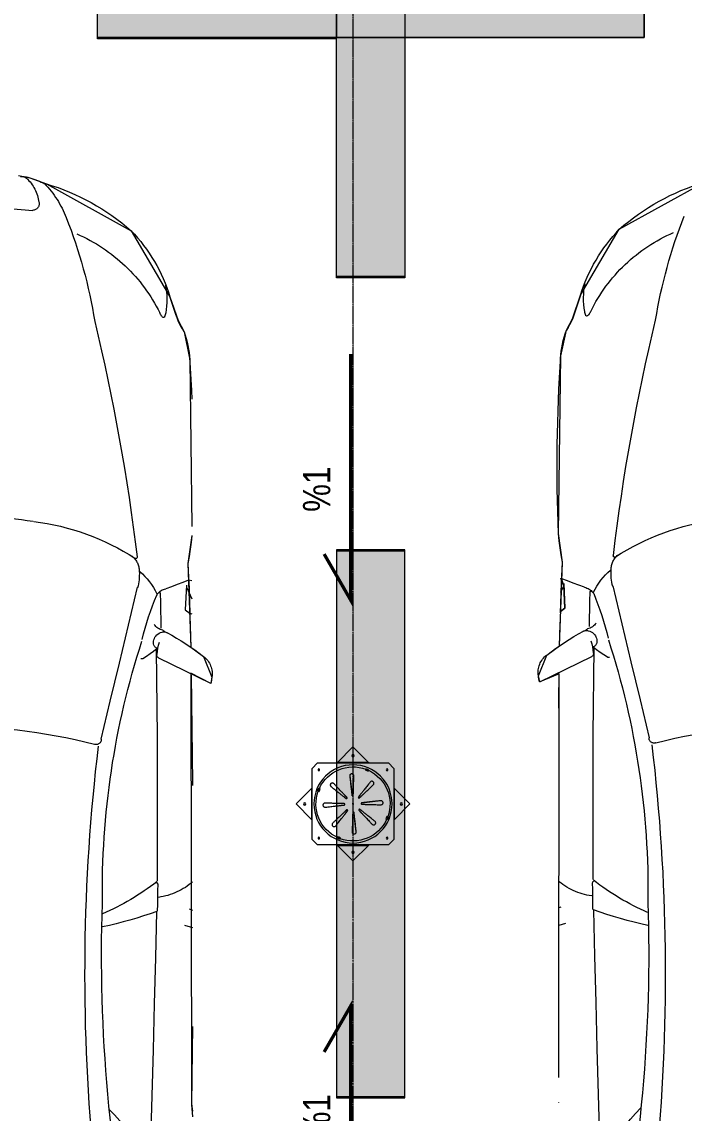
# Model space of a CAD drawing. Extents: x -1439 to 23780, y -1362 to 4476.
# Drawn here: x 21036.3 to 21278.7, y 598.2 to 997.5 of the extents above; entities that cross this region are included whole.
import ezdxf
from ezdxf.xclip import XClip

# ---------------------------------------------------------------- set-up
doc = ezdxf.new("R2010")
doc.units = 0
doc.header["$MEASUREMENT"] = 0
doc.header["$XCLIPFRAME"] = 0
doc.linetypes.add('Audi$0$DASHDOT2', pattern=[0.5, 0.25, -0.125, 0, -0.125])
doc.layers.get('0').update_dxf_attribs({"color": 9, "lineweight": 9})
for name, color, linetype, lineweight in [('Audi$0$04', 8, 'Continuous', 9), ('Audi$0$06D', 8, 'Continuous', 9), ('Audi$0$21', 8, 'Continuous', 9), ('Audi$0$24', 8, 'Audi$0$DASHDOT2', 9)]:
    doc.layers.add(name, color=color, linetype=linetype, lineweight=lineweight)
doc.styles.add('Audi$0$MuuM_TEXT-STANDART', font='ARIALN.TTF')

# ---------------------------------------------------------------- blocks, each defined once
blk = doc.blocks.new('Audi$0$p-floor mark_01')
h = blk.add_hatch(color=0)
h.dxf.hatch_style = 1
h.paths.add_polyline_path([(100, 587.5), (12.5, 587.5), (12.5, 500), (-12.5, 500), (-12.5, 612.5), (100, 612.5)])
h = blk.add_hatch(color=0)
h.dxf.hatch_style = 1
h.paths.add_polyline_path([(587.5, 500), (587.5, 587.5), (500, 587.5), (500, 612.5), (612.5, 612.5), (612.5, 500)])
h = blk.add_hatch(color=0)
h.dxf.hatch_style = 1
h.paths.add_polyline_path([(12.5, 400), (-12.5, 400), (-12.5, 200), (12.5, 200)])
h = blk.add_hatch(color=0)
h.dxf.hatch_style = 1
h.paths.add_polyline_path([(612.5, 200), (612.5, 400), (587.5, 400), (587.5, 200)])
h = blk.add_hatch(color=0)
h.dxf.hatch_style = 1
h.paths.add_polyline_path([(-12.5, 100), (-12.5, -12.5), (100, -12.5), (100, 12.5), (12.5, 12.5), (12.5, 100)])
h = blk.add_hatch(color=0)
h.dxf.hatch_style = 1
h.paths.add_polyline_path([(500, 12.5), (587.5, 12.5), (587.5, 100), (612.5, 100), (612.5, -12.5), (500, -12.5)])
at = {"color": 0}
for points in [[(100, 587.5), (12.5, 587.5), (12.5, 500), (-12.5, 500), (-12.5, 612.5), (100, 612.5), (100, 587.5)], [(587.5, 500), (587.5, 587.5), (500, 587.5), (500, 612.5), (612.5, 612.5), (612.5, 500), (587.5, 500)], [(12.5, 400), (-12.5, 400), (-12.5, 200), (12.5, 200), (12.5, 400)], [(612.5, 200), (612.5, 400), (587.5, 400), (587.5, 200), (612.5, 200)], [(-12.5, 100), (-12.5, -12.5), (100, -12.5), (100, 12.5), (12.5, 12.5), (12.5, 100), (-12.5, 100)], [(500, 12.5), (587.5, 12.5), (587.5, 100), (612.5, 100), (612.5, -12.5), (500, -12.5), (500, 12.5)]]:
    blk.add_lwpolyline(points, close=True, dxfattribs=at)
blk = doc.blocks.new('Audi$0$Group-321-1')
at = {"lineweight": 0}
for points in [[(384782.3402966903, 69367.35298919129), (384782.3816751229, 69367.34140437085), (384782.4452552769, 69367.33317311786), (384782.7990547579, 69367.34397295988), (384783.036277071, 69367.49413952335), (384783.1020985211, 69367.55806925843), (384783.1402993364, 69367.58425538782), (384783.2058003336, 69367.66632236853), (384783.5053245599, 69368.23258221608), (384783.540306937, 69368.33224291622), (384783.6890093816, 69368.59966389736), (384783.7466077069, 69368.6084239063), (384783.8084187516, 69368.66262315822), (384783.8147476728, 69368.6843675388), (384783.7336735199, 69368.6843675388), (384784.4562495247, 69370.08700017455), (384784.536334641, 69370.2161617595)], [(384782.874466604, 69371.0739785558), (384782.8142959055, 69370.9298333333), (384782.0989579112, 69369.5315053641), (384782.0492403426, 69369.59011353157), (384782.0345796579, 69369.57315460613), (384782.0265719897, 69369.49133745974), (384782.0530293756, 69369.43943073365), (384781.9224232807, 69369.16272069358), (384781.8618378587, 69369.07620232357), (384781.572733821, 69368.4935200099), (384781.5478329869, 69368.4016861774), (384781.5487652928, 69368.35456400849), (384781.535104096, 69368.2638132716), (384781.5515142901, 69367.98434943637), (384781.5515142901, 69367.98434943637), (384781.7489756022, 69367.69058126317)]]:
    blk.add_lwpolyline(points, dxfattribs=at)
for centre, radius, start, end in [((384865.0478565178, 69325.718902895), 93.69606463265801, 150.8030725621275, 151.6277473261973), ((384777.8715314694, 69372.85345975014), 5.605247355084512, 330.8944123424992, 345.1643524666977), ((384783.7734386867, 69370.61255045596), 1.010455724059688, 153.0694778982191, 161.9185911851493), ((384784.1505833879, 69371.13774394048), 1.110373976815149, 185.5929860547506, 197.2706345992854), ((384822.9408911379, 69349.52026877638), 45.48090917561267, 151.9178272061257, 153.8966286939996), ((384776.6074931544, 69373.5829487619), 7.123628307055153, 326.0793961133, 338.1164433750532), ((384788.9004862178, 69367.19217391433), 5.605247355051272, 140.4917738339094, 154.7617140281527), ((384699.7854853228, 69410.54992655918), 93.69606463261509, 334.0283790765118, 334.8530537861511), ((384790.2300502175, 69366.59033784733), 7.123628307177032, 147.5396829630128, 159.5767301286856), ((384783.8462355316, 69371.29396909924), 1.11037397676685, 288.3854918774865, 300.0631404692817), ((384782.4964555969, 69369.9749909546), 0.2387884675881178, 70.63492537720325, 104.3906069724314), ((384825.2730058789, 69347.60695140138), 48.30265178816379, 152.0551005723645, 152.1719452873196), ((384782.4027800147, 69368.6924993447), 1.563621213239429, 74.98539193690318, 82.5895034223858), ((384783.6393448883, 69370.68138230266), 1.010455724038191, 323.7375350634988, 332.5866484991483), ((384821.1878617357, 69350.01289725953), 43.56496261790569, 152.4768734628505, 153.5907061841437), ((384782.7293223899, 69369.20786341075), 0.9545311043662441, 86.62790421040638, 100.5160201591195), ((384782.5618396718, 69370.15329435584), 0.0058476883975403, 151.7804776858651, 223.8989130914362), ((384780.1045679153, 69371.44513727463), 2.972654988612402, 314.8855468710587, 333.6766171440912), ((384743.6697706304, 69390.21102161384), 45.48090917596133, 331.7594977081923, 333.7382992418987), ((384782.8782287625, 69368.44844618438), 1.56362121325601, 43.06662273578132, 50.67073440441602), ((384783.1066297747, 69369.01418730992), 0.9545311044009102, 25.14010633848291, 39.0282223038683), ((384782.098825665, 69369.52556623396), 0.07995125130081401, 143.4718717064225, 205.3483243032675), ((384782.1495170811, 69369.49737355059), 0.1376712735919119, 137.1664338394829, 146.6021581154718), ((384967.4627986772, 69508.00272714767), 231.3789947734501, 216.7416157136026, 216.7940108203771), ((384678.7516665729, 69458.2207693468), 136.450565060422, 319.2526015187024, 319.4925882230672), ((384782.514923584, 69369.58202828282), 0.0185971796773038, 41.38587348726872, 155.3161465843415), ((384783.9579523336, 69371.21199646419), 2.158500350013701, 228.5421561994104, 243.7224231827864), ((384786.4545019648, 69368.18564510044), 2.972654988729948, 151.9795091467883, 170.7705794288091), ((384782.9195613969, 69369.91120294857), 0.986771052513436, 205.1819552525269, 214.4777125467105), ((384740.7557081665, 69390.99062567906), 48.30265178813734, 333.4841811311338, 333.6010257834328), ((384783.8656865405, 69369.27214939585), 0.238788467603148, 21.26551931947093, 55.02120103576603), ((384795.1786366188, 69363.07501582892), 14.58723217685821, 154.131932185875, 155.3338004803066), ((384782.1667148628, 69369.41423542725), 0.0111774059663441, 312.8598860043378, 34.81050539448773), ((384745.0919206057, 69389.07379500679), 43.56496261794364, 332.0654201917997, 333.1792529147895), ((384783.9724497939, 69369.42921240196), 0.0058476883722028, 261.7572125040324, 333.8756493155701), ((384782.1321205707, 69369.37989430026), 0.0385583782957723, 287.171053284051, 347.5367777232382), ((384781.9661107239, 69369.54334083943), 0.2494251296583731, 316.3484353704709, 326.7202074930113), ((384782.1505732414, 69369.37410034241), 0.0193525761953757, 352.1472999411857, 47.07927246585621), ((384782.2653205382, 69368.91444785756), 0.4843113183250864, 94.4328073924962, 101.9444058529415), ((384782.2279977844, 69369.38900550512), 0.0083074887732057, 38.23228437482054, 92.0308323370829), ((384781.4440564258, 69369.96942800487), 0.9861543805361744, 309.9161742944115, 319.8631083056857), ((384782.12392833, 69369.36343779713), 0.0208682048374519, 210.1337502563614, 261.9010480954536), ((384782.1219502368, 69369.34509301705), 0.0094106451753982, 178.2703908717264, 230.3207191817169), ((384782.0851622913, 69369.29985552678), 0.0488975542694614, 5.779055627024446, 50.9892651037068), ((384782.1315955954, 69369.39582904265), 0.054101346892036, 258.6932034876902, 282.7156460172121), ((384791.1445365428, 69364.80545010675), 10.09567924637132, 153.389795120458, 154.106662977346), ((384784.018856284, 69371.18073378534), 2.158500350037418, 241.9337030407994, 257.1139701947554), ((384781.8011505918, 69367.55738424876), 1.667026785979498, 81.88636859993944, 84.94229609538489), ((384782.0500725403, 69369.26028403842), 0.0543016107197016, 255.4486190132045, 293.8595052256877), ((384782.0653454593, 69369.21232467062), 0.0035137453124988, 147.6525392057015, 275.801275964945), ((384782.0802959231, 69369.20745194767), 0.0065910963693464, 121.6403048658037, 166.7714618673126), ((384782.3152485478, 69369.20194695273), 0.2414633490335972, 178.311176037347, 202.8016539544177), ((384783.0276578172, 69368.32429630242), 1.387263075282165, 142.8162607961192, 147.1796447808551), ((384782.2723870996, 69369.02588451227), 0.1960015393010728, 137.8698248164604, 155.4347593373984), ((384782.1584124901, 69369.07403078822), 0.0723333247977811, 153.7581970164235, 202.5543009926437), ((384787.0531752221, 69366.13740280231), 5.965444346038106, 150.4859381148569, 156.7364650485879), ((384789.1280892799, 69366.44559309975), 7.518706228063415, 159.6869696588059, 166.351560767887), ((384782.081767011, 69369.05536290497), 0.0048078029205758, 20.93842580388289, 175.9316898251757), ((384782.8575929597, 69369.5028645388), 0.8908880835858148, 210.0252118511443, 235.5657263307474), ((384783.535627186, 69369.05808970696), 0.0185971797512997, 330.3399798796877, 84.27025324804757), ((384916.0428692807, 69336.41654079402), 136.4505650603141, 166.163538255242, 166.4035248560552), ((384783.54604492, 69368.7124371674), 0.0083074889180692, 33.62529393752668, 87.42384260969322), ((384783.1386963838, 69368.46613426688), 0.4843113183116575, 23.71172052802407, 31.22331903545619), ((384784.4746301554, 69368.4138006111), 0.986154380546764, 165.793018057383, 175.739952030911), ((384783.5945304599, 69368.62922294658), 0.0385583783638112, 138.119348756019, 198.4850731161236), ((384783.5790662786, 69368.64083888808), 0.0193525762280166, 78.57685456609488, 133.5088265712049), ((384783.8241060239, 69368.58961106937), 0.2494251295861567, 158.9359187462275, 169.3076908972171), ((384783.6022679833, 69368.67734995321), 0.0111774059668472, 90.84562145838028, 172.7962398346345), ((384788.1969488005, 69600.02189305398), 231.3789947734216, 268.8621154051777, 268.9145106185428), ((384783.7323015347, 69368.68708479892), 0.0799512512683751, 280.3078022265083, 342.1842546616202), ((384783.6798451307, 69368.71183904549), 0.1376712734655701, 339.0539681991913, 348.4896925480284), ((384783.607783936, 69368.63808505546), 0.0541013465061648, 202.9404803543278, 226.9629228572176), ((384783.6344523101, 69370.4981797329), 2.151138606369366, 242.7208023194934, 251.8867539776508), ((384774.624146454, 69373.28555112693), 10.09567924627692, 331.5494633472379, 332.2663313727987), ((384783.5568694275, 69368.54441179225), 0.0488975541103994, 74.66686139083411, 119.877070890817), ((384770.8665620931, 69375.55467562375), 14.58723217680829, 330.3223259399804, 331.5241941538019), ((384783.5721818515, 69368.60067290803), 0.0094106453711274, 255.3354071543315, 307.3857353745208), ((384783.5859344696, 69368.61297369262), 0.0208682049644928, 223.755078100961, 275.522375956357), ((384783.5672203709, 69369.578752353), 0.9867710528856712, 271.1784137743861, 280.4741711580764), ((384781.8971335092, 69368.35772794568), 0.3520556503604513, 155.674600036337, 172.8272365742936), ((384783.225122789, 69368.53683462628), 0.1960015392361341, 330.2213669267638, 347.786301640769), ((384783.2715557018, 69369.29037283272), 0.8908880832961521, 250.0903999861584, 275.6309143837634), ((384783.3431940654, 69368.67429102039), 0.2414633488211516, 282.854472456326, 307.3449501831015), ((384783.4846254347, 69368.48659390149), 0.0065910965856936, 318.8846656675594, 4.015819336332199), ((384783.5451708903, 69368.49283333213), 0.0543016106825458, 191.7966211245937, 230.2075072471659), ((384783.4972995813, 69368.47728660278), 0.0035137453697357, 209.8548504763201, 338.0035861865044), ((384783.3306810764, 69368.47229221054), 0.0723333248765244, 283.1018253822615, 331.8979294430074), ((384782.3066148866, 69367.29792377226), 1.667026786108718, 40.71383002182051, 43.76975784659761), ((384781.2507015888, 69368.37223716514), 0.2985871932513548, 356.6067216570964, 5.66016134063183), ((384777.1322378698, 69372.60319780724), 7.518706227856923, 319.3045656259003, 325.9691568272747), ((384783.3601909798, 69368.39913358222), 0.0048078029345668, 309.7244379823752, 104.7176999173818), ((384764.3471729328, 69370.88590239074), 17.38678604634456, 351.3261701355285, 351.6312925582594), ((384782.2147994305, 69368.74154560432), 1.387263075243672, 338.4764815404474, 342.8398656467571), ((384781.8006690071, 69368.14100545777), 0.280929753177643, 142.9980094470155, 163.9070246264475), ((384781.6108113529, 69368.28765831693), 0.0411438464539288, 126.4312649320135, 146.9765236121961), ((384781.5893623901, 69368.31792605919), 0.0039790854840795, 74.7911836373757, 133.7856326445535), ((384781.5844523271, 69368.31345056061), 0.0102270300912391, 1.637601306852396, 54.39629475396457), ((384781.5006214761, 69368.30128172236), 0.09488540598161099, 358.816994299394, 7.383893231302007), ((384782.2011879791, 69368.28944747361), 0.605781818662173, 179.0659416800502, 219.4797755979876), ((384782.1372638864, 69368.15895853838), 0.6112208503833017, 170.0439005854987, 196.5990624265012), ((384783.5739930696, 69367.65105117156), 1.842265409779598, 162.0198581950229, 174.3283621307194), ((384778.0913312027, 69370.73761757957), 5.965444345839508, 328.9196613507256, 335.1701882821022), ((384782.3165630052, 69368.28534245209), 0.8221291455187598, 201.4761581976096, 226.3392365936705), ((384781.3492981714, 69368.79301194695), 1.842265409917504, 311.3277641313319, 323.6362681777017), ((384782.9009679686, 69367.8424484893), 0.3520556507087822, 312.828889903144, 329.9815262294022), ((384784.0734452069, 69371.3937061488), 4.273889901074466, 243.0220161175712, 247.607210357313), ((384783.2895747219, 69367.32566078022), 0.2985871930353492, 119.995965032492, 129.049404645721), ((384782.668248841, 69368.04969990898), 0.6057818186550332, 266.1763506422281, 306.5901848306168), ((384782.7811054278, 69367.6377364765), 0.2809297532821471, 321.7491018256342, 342.658117023229), ((384783.0862381876, 69367.48736692885), 0.0948854059176445, 118.2722331390893, 126.839132111113), ((384795.1853947904, 69355.05629817258), 17.38678604633298, 134.0248337296906, 134.3299561979311), ((384783.0472591229, 69367.56257547026), 0.0102270301144433, 71.25983290709485, 124.0185261504152), ((384783.0109369656, 69367.56895817883), 0.0411438464094715, 338.6796030238081, 359.2248616074733), ((384783.0480334304, 69367.56917389837), 0.0039790853336872, 351.8704943628009, 50.86494417038347), ((384782.5994852304, 69367.92169515246), 0.6112208505875798, 289.0570639881478, 315.6122256565617), ((384782.4332587368, 69367.42102446435), 0.0243161161897754, 315.6608603763217, 61.89117663580637), ((384782.3323026803, 69367.48781600955), 0.1449324580284345, 285.4733600371055, 325.2346436156128), ((384782.3146730294, 69367.69504234257), 0.3802511142623957, 288.9863843949592, 311.3456532616339), ((384782.3942307805, 69367.43638762094), 0.0958410028102468, 241.6486427703407, 262.7888675763328), ((384782.364355668, 69367.37454923353), 0.0272133223830799, 253.3717913403474, 283.4543547948513), ((384782.431717333, 69367.55447361052), 0.2188669085771363, 256.7828547440725, 272.2194747242026), ((384782.5976590696, 69368.14105269796), 0.8221291456024497, 259.3168899770112, 284.1799681154629)]:
    blk.add_arc(centre, radius, start, end, dxfattribs=at)
blk = doc.blocks.new('Audi$0$Group-322-1')
for p, q in [((384781.3309641568, 69370.21046979878), (384781.2966316729, 69370.15966860268)), ((384781.5742777753, 69369.97369966697), (384781.3309641568, 69370.21046979878)), ((384781.2966316729, 69370.15966860268), (384781.2702521097, 69370.09158108871)), ((384781.2702521097, 69370.09158108871), (384781.2556898024, 69370.01723791294)), ((384781.2351737057, 69370.03731856633), (384781.1990561204, 69370.00453540022)), ((384781.2556898024, 69370.01723791294), (384781.2351737057, 69370.03731856633)), ((384781.9623075615, 69369.39405936755), (384781.2556904473, 69370.01686126403)), ((384781.2556904473, 69370.01686126403), (384781.2754445061, 69369.99908607303)), ((384781.1618778258, 69369.97313559402), (384781.1406990381, 69369.93830641043)), ((384781.1990561204, 69370.00453540022), (384781.1618778258, 69369.97313559402)), ((384781.7840171732, 69369.47056705164), (384781.1997322143, 69370.00397158565)), ((384781.6544890143, 69369.86906011368), (384781.5742777753, 69369.97369966697)), ((384781.1406990381, 69369.93830641043), (384781.6919448003, 69369.43474844545)), ((384781.7823085762, 69369.66068357282), (384781.6544890143, 69369.86906011368)), ((384781.9441065457, 69369.42450143058), (384781.7823085762, 69369.66068357282)), ((384781.6228159528, 69369.410935877), (384781.7921490122, 69369.4694859317)), ((384781.7921490122, 69369.4694859317), (384781.8012634439, 69369.46466192511)), ((384781.8012634439, 69369.46466192511), (384781.8316628703, 69369.4192959392)), ((384781.8240559075, 69369.44527857442), (384781.8377311785, 69369.45634575747)), ((384781.8377311785, 69369.45634575747), (384781.8620362918, 69369.44348156192)), ((384781.6182764193, 69369.39504930857), (384781.6228159528, 69369.410935877)), ((384781.8316628703, 69369.4192959392), (384781.8726861344, 69369.40491804168)), ((384781.8620362918, 69369.44348156192), (384781.8992648273, 69369.41829226926)), ((384781.8992648273, 69369.41829226926), (384781.920532629, 69369.385060956)), ((384781.9862521563, 69369.35965170134), (384781.9441065457, 69369.42450143058)), ((384781.6494249496, 69369.36209115732), (384781.6182764193, 69369.39504930857)), ((384781.7937180371, 69369.38451318264), (384781.6889143468, 69369.35947822874)), ((384781.7663819642, 69369.38067696779), (384781.9464483798, 69369.21768066558)), ((384781.8225679475, 69369.39118342348), (384781.7937180371, 69369.38451318264)), ((384781.8894124919, 69369.36312169714), (384781.8225679475, 69369.39118342348)), ((384781.917514676, 69369.37203770637), (384781.908398824, 69369.36222441612)), ((384781.920532629, 69369.385060956), (384781.917514676, 69369.37203770637)), ((384781.6889143468, 69369.35947822874), (384781.6494249496, 69369.36209115732)), ((384781.908398824, 69369.36222441612), (384781.8894124919, 69369.36312169714)), ((384781.9691917833, 69369.30809108744), (384781.9114439378, 69369.36061321037)), ((384781.9699670123, 69369.32571199241), (384781.9862521563, 69369.35965170134)), ((384781.9978159478, 69369.32898527349), (384781.9767450064, 69369.34831438787)), ((384781.9625411526, 69369.22983487732), (384782.0080103743, 69369.30884947312)), ((384781.965932043, 69369.2362162193), (384781.9699670123, 69369.32571199241)), ((384782.0080103743, 69369.30884947312), (384781.9978159478, 69369.32898527349))]:
    blk.add_line(p, q)
blk.add_lwpolyline([(384781.3309641568, 69370.21046979878), (384781.5742777753, 69369.97369966697), (384781.6544890143, 69369.86906011368), (384781.7823085762, 69369.66068357282), (384781.9441065457, 69369.42450143058), (384781.9862521563, 69369.35965170134), (384781.979569146, 69369.34572370526), (384781.9978159478, 69369.32898527349), (384782.0080103743, 69369.30884947312), (384781.965932043, 69369.2362162193), (384781.9464483798, 69369.21768066558), (384781.7687364257, 69369.37854570683), (384781.6889143468, 69369.35947822874), (384781.6494249496, 69369.36209115732), (384781.6182764193, 69369.39504930857), (384781.6228159528, 69369.410935877), (384781.6919448003, 69369.43474844545), (384781.1406990381, 69369.93830641043), (384781.1618778258, 69369.97313559402), (384781.1990561204, 69370.00453540022), (384781.2351737057, 69370.03731856633), (384781.2556904473, 69370.01686126403), (384781.2702521097, 69370.09158108871), (384781.2966316729, 69370.15966860268)], close=True)
blk = doc.blocks.new('Audi$0$Group-323-1')
for p, q in [((384783.644911511, 69368.46674610872), (384783.6630007421, 69368.49975958312)), ((384783.6630007421, 69368.49975958312), (384783.7402611368, 69368.50330517987)), ((384783.704915864, 69368.50035426988), (384784.6228291131, 69368.28910745755)), ((384783.7402611368, 69368.50330517987), (384784.0264823449, 69368.50947018909)), ((384784.0264823449, 69368.50947018909), (384784.2703057658, 69368.52704183228)), ((384784.2703057658, 69368.52704183228), (384784.4020845771, 69368.5228437599)), ((384784.4020845771, 69368.5228437599), (384784.7362903662, 69368.46311015941)), ((384783.5713275443, 69368.40483516963), (384783.6090372685, 69368.4878335621)), ((384783.5745369655, 69368.41130967945), (384783.644911511, 69368.46674610872)), ((384783.6090372685, 69368.4878335621), (384783.6313412754, 69368.4912843703)), ((384783.6310442011, 69368.45584679763), (384783.7073798072, 69368.43952925329)), ((384783.6313412754, 69368.4912843703), (384783.6593285118, 69368.48542656863)), ((384783.7219497185, 69368.46116289032), (384783.7131256017, 69368.45112057833)), ((384783.7613488951, 69368.46324722382), (384783.7219497185, 69368.46116289032)), ((384783.803514769, 69368.44767470237), (384783.7613488951, 69368.46324722382)), ((384784.7362903662, 69368.46311015941), (384784.7150170127, 69368.40560428653)), ((384783.7131256017, 69368.45112057833), (384783.7104637779, 69368.43799373134)), ((384783.7104637779, 69368.43799373134), (384783.7222580326, 69368.42308797817)), ((384783.7222580326, 69368.42308797817), (384783.7840181142, 69368.38512291625)), ((384783.8015624608, 69368.40889742076), (384783.7659706065, 69368.43385442387)), ((384783.8281333331, 69368.43542103567), (384783.803514769, 69368.44767470237)), ((384783.8271097689, 69368.41785835079), (384783.8281333331, 69368.43542103567)), ((384783.8082251639, 69368.3333419442), (384783.5708295418, 69368.38467446028)), ((384783.7840181142, 69368.38512291625), (384783.7954112725, 69368.35779151687)), ((384783.8561443705, 69368.41063321366), (384783.8015624608, 69368.40889742076)), ((384783.8653762858, 69368.40603803816), (384783.8561443705, 69368.41063321366)), ((384783.9164834729, 69368.23431194984), (384783.8653762858, 69368.40603803816)), ((384783.8709940066, 69368.40006000848), (384784.644966776, 69368.23612263409)), ((384784.7150170127, 69368.40560428653), (384784.6750615347, 69368.34448677108)), ((384783.7954112725, 69368.35779151687), (384783.8361462372, 69368.25803568991)), ((384784.6750615347, 69368.34448677108), (384784.6231355616, 69368.28932644233)), ((384784.6260100451, 69368.14988184643), (384783.8955462297, 69368.30436527118)), ((384784.6228291131, 69368.28910745755), (384784.5968720971, 69368.29480074947)), ((384783.8361462372, 69368.25803568991), (384783.8612837101, 69368.22746859389)), ((384784.6231355616, 69368.28932644233), (384784.6514101544, 69368.28435751058)), ((384784.6514101544, 69368.28435751058), (384784.645818966, 69368.23590181372)), ((384783.8612837101, 69368.22746859389), (384783.9062193311, 69368.22136444759)), ((384783.9062193311, 69368.22136444759), (384783.9164834729, 69368.23431194984)), ((384784.645818966, 69368.23590181372), (384784.6419700989, 69368.18739037543)), ((384784.6419700989, 69368.18739037543), (384784.6260100451, 69368.14988184643))]:
    blk.add_line(p, q)
blk.add_lwpolyline([(384783.6294673565, 69368.49099444332), (384783.6555773804, 69368.48621169028), (384783.6630007421, 69368.49975958312), (384784.0264823449, 69368.50947018909), (384784.2703057658, 69368.52704183228), (384784.4020845771, 69368.5228437599), (384784.7362903662, 69368.46311015941), (384784.7150170127, 69368.40560428653), (384784.6750615347, 69368.34448677108), (384784.6228291131, 69368.28910745755), (384784.6514101544, 69368.28435751058), (384784.6419700989, 69368.18739037543), (384784.6260100451, 69368.14988184643), (384783.8955462297, 69368.30436527118), (384783.9164834729, 69368.23431194984), (384783.9062193311, 69368.22136444759), (384783.8612837101, 69368.22746859389), (384783.8361462372, 69368.25803568991), (384783.8051210933, 69368.33401314345), (384783.5708295418, 69368.38467446028)], close=True)
blk = doc.blocks.new('Audi$0$Group-324-1')
for p, q in [((384781.7732981095, 69371.04975641977), (384781.7030633975, 69371.01214101269)), ((384782.5365701721, 69370.33353042549), (384781.7732981095, 69371.04975641977)), ((384781.7030633975, 69371.01214101269), (384781.6523832176, 69370.97352604097)), ((384782.4940900952, 69370.28828495355), (384781.7252166033, 69371.01599065585)), ((384781.8057095461, 69371.01495884832), (384782.0320862054, 69370.99985299238)), ((384781.6523832176, 69370.97352604097), (384781.6498946329, 69370.94992398573)), ((384782.0320862054, 69370.99985299238), (384782.1497425349, 69371.00071635617)), ((384782.1497425349, 69371.00071635617), (384782.6140758272, 69370.55710909664)), ((384781.6498946329, 69370.94992398573), (384781.7010726659, 69370.88235163178)), ((384781.7010726659, 69370.88235163178), (384782.4371092374, 69370.20628717558)), ((384782.6140758272, 69370.55710909664), (384782.5544907742, 69370.46243923293)), ((384782.5544907742, 69370.46243923293), (384782.5075547385, 69370.35963338667))]:
    blk.add_line(p, q)
blk.add_lwpolyline([(384782.6140758272, 69370.55710909664), (384782.1497425349, 69371.00071635617), (384782.0320862054, 69370.99985299238), (384781.810739055, 69371.01462323494), (384781.7732981095, 69371.04975641977), (384781.7030633975, 69371.01214101269), (384781.6523832176, 69370.97352604097), (384781.6498946329, 69370.94992398573), (384781.7010726659, 69370.88235163178), (384782.4371092374, 69370.20628717558), (384782.5131192188, 69370.35553592409), (384782.5079140051, 69370.36042030224), (384782.5544907742, 69370.46243923293)], close=True)
blk = doc.blocks.new('Audi$0$Group-325-1')
for p, q in [((384784.2698871424, 69369.70886218158), (384784.2276822375, 69369.60526919109)), ((384784.9009817879, 69369.59006674477), (384784.2698871424, 69369.70886218158)), ((384784.2276822375, 69369.60526919109), (384784.1714941047, 69369.50721345612)), ((384784.9688495133, 69369.49395363855), (384784.9009817879, 69369.59006674477)), ((384784.1333723057, 69369.51557936247), (384785.1602220109, 69369.31274051062)), ((384785.1130556256, 69369.31879891879), (384784.9688495133, 69369.49395363855)), ((384784.12136201, 69369.45469042727), (384785.1608048355, 69369.25399003533)), ((384785.0662779505, 69369.1564862589), (384784.0879369938, 69369.3605988651)), ((384785.1602220109, 69369.31274051062), (384785.1705872751, 69369.2337443404)), ((384785.1705872751, 69369.2337443404), (384785.1687440239, 69369.17005604398)), ((384785.1510148407, 69369.15427865107), (384785.0662779505, 69369.1564862589)), ((384785.1687440239, 69369.17005604398), (384785.1510148407, 69369.15427865107))]:
    blk.add_line(p, q)
blk.add_lwpolyline([(384784.2698871424, 69369.70886218158), (384784.9009817879, 69369.59006674477), (384784.9688495133, 69369.49395363855), (384785.1098517356, 69369.32269040761), (384785.1602220109, 69369.31274051062), (384785.1705872751, 69369.2337443404), (384785.1687440239, 69369.17005604398), (384785.1510148407, 69369.15427865107), (384785.0662779505, 69369.1564862589), (384784.0879369938, 69369.3605988651), (384784.1366156025, 69369.45174519361), (384784.1660041023, 69369.50913343749), (384784.1719241902, 69369.50796401237), (384784.2276822375, 69369.60526919109)], close=True)
blk = doc.blocks.new('Audi$0$p-audi_arac')
at = {"xscale": 99.99999999999999, "yscale": 99.99999999999999, "zscale": 99.99999999999999, "rotation": 117.1763778173342}
for name in ['Audi$0$Group-321-1', 'Audi$0$Group-323-1', 'Audi$0$Group-325-1', 'Audi$0$Group-324-1', 'Audi$0$Group-322-1']:
    blk.add_blockref(name, (23745751.03005597, -31061967.79136416), dxfattribs=at)
blk = doc.blocks.new('Audi$0$p-audi_floor marks')
at = {"layer": 'Audi$0$04'}
ref = blk.add_blockref('Audi$0$p-audi_arac', (2042.39130499975, -824.7932923851271), dxfattribs=dict(at, xscale=-1, rotation=270))
XClip(ref).set_block_clipping_path([(442.9100702572978, 108.13340194914053), (425.87143632766697, 108.13340194914053), (407.2241896280102, 97.47850997575006), (396.2257734519443, 99.02327652921304), (399.14577108219214, 107.47031665143004), (75.44537290855783, 107.47031665143004), (75.44537290855806, 292.3853972147299), (398.3798216949434, 292.3853972147299), (398.3798216949434, 303.69640381251156), (416.50611721305904, 303.69640381251156), (416.50611721305904, 292.0856582628003), (620.4144020041493, 292.0856582628003), (620.4144020041493, 90.49694499821271)])
ref = blk.add_blockref('Audi$0$p-audi_arac', (2361.315548271454, -824.2882967477108), dxfattribs=dict(at, xscale=-1, rotation=270))
XClip(ref).set_block_clipping_path([(442.9100702572978, 108.13340194914053), (425.87143632766697, 108.13340194914053), (407.2241896280102, 97.47850997575006), (396.2257734519443, 99.02327652921304), (399.14577108219214, 107.47031665143004), (75.44537290855783, 107.47031665143004), (75.44537290855806, 292.3853972147299), (398.3798216949434, 292.3853972147299), (398.3798216949434, 303.69640381251156), (416.50611721305904, 303.69640381251156), (416.50611721305904, 292.0856582628003), (620.4144020041493, 292.0856582628003), (620.4144020041493, 90.49694499821271)])
at = {"layer": 'Audi$0$06D', "color": 253}
for p in [(1800, -173.1941707850492), (2400, -173.1941707850492), (1800, -773.6991664224647), (2400, -773.1941707850482)]:
    blk.add_blockref('Audi$0$p-floor mark_01', p, dxfattribs=at)
blk = doc.blocks.new('Audi$0$p-suzgec')
at = {"ltscale": 25}
for p, q in [((-5.90965004498139, 15.20000000000164), (-0.25, 20.85965004500486)), ((-0.25, 20.85965004500486), (5.409650045028684, 15.20000000000164)), ((-13.25, 15.00000000000091), (-15.25, 13.00000000000091)), ((-15.25, 13.00000000000091), (-15.25, -12.99999999999909)), ((12.75, 15.00000000000091), (-13.25, 15.00000000000091)), ((-6.109650044982118, 15.00000000000091), (-5.90965004498139, 15.20000000000164)), ((-5.893768782261759, 12.31870017218989), (-5.974186235293018, 12.51284507791206)), ((-5.90965004498139, 15.20000000000164), (5.409650045028684, 15.20000000000164)), ((-5.759735876508785, 11.9951161132858), (-5.893768782261759, 12.3187001721908)), ((-5.050306702778471, 12.89552851027656), (-4.969889249747212, 12.7013836045553)), ((-4.969889249747212, 12.7013836045553), (-4.835856343990599, 12.37779954565121)), ((5.409650045028684, 15.20000000000164), (5.609650044982118, 15.00000000000091)), ((14.75, 13.00000000000091), (12.75, 15.00000000000091)), ((14.75, -12.99999999999909), (14.75, 13.00000000000091)), ((0.9470965569853433, 10.24204573236784), (0.01244877073986572, 3.142690966207738)), ((-21.10965004498212, 9.094947017729282e-13), (-15.45000000000073, 5.659650045004128)), ((-15.45000000000073, 5.659650045004128), (-15.25, 5.859650045004855)), ((-15.45000000000073, -5.659650045001399), (-15.45000000000073, 5.659650045004128)), ((12.06870017219262, 5.64376878227722), (12.26284507792298, 5.724186235293018)), ((12.64552851030749, 4.800306702782109), (12.45138360457349, 4.719889249766311)), ((14.75, 5.859650045004855), (14.95000000000073, 5.659650045004128)), ((14.95000000000073, 5.659650045004128), (14.95000000000073, -5.659650045001399)), ((14.95000000000073, 5.659650045004128), (20.60965004498212, 9.094947017729282e-13)), ((-15.45000000000073, -5.659650045001399), (-21.10965004498212, 9.094947017729282e-13)), ((-10.49204573235329, 1.197096556985343), (-3.39269096618591, 0.2624487707616936)), ((-3.269797998480499, 0.2462696046241035), (-3.39269096618591, 0.2624487707616936)), ((-0.25, 0), (-0.5, 0)), ((-0.25, 0), (-0.25, 0.25)), ((-0.25, 0), (0, 0)), ((-0.25, 0), (-0.25, -0.25)), ((-0.003730395343154669, 3.019797998473223), (0.01244877073986572, 3.142690966207738)), ((20.60965004498212, 9.094947017729282e-13), (14.95000000000073, -5.659650045001399)), ((-1.447096556985343, -10.24204573236329), (-0.5124487707398657, -3.142690966202281)), ((-0.4962696046095516, -3.019797998468675), (-0.5124487707398657, -3.142690966202281)), ((2.769797998480499, -0.2462696046186466), (2.89269096618591, -0.2624487707571461)), ((9.99204573235329, -1.197096556980796), (2.89269096618591, -0.2624487707571461)), ((-15.25, -5.859650045002127), (-15.45000000000073, -5.659650045002309)), ((-13.14552851026019, -4.800306702773923), (-12.95138360452984, -4.719889249758126)), ((-12.95138360452984, -4.719889249758126), (-12.62779954564758, -4.585856343992418)), ((-12.56870017219262, -5.643768782269944), (-12.76284507787932, -5.724186235285742)), ((-12.2451161132667, -5.509735876504237), (-12.56870017219262, -5.643768782269944)), ((14.95000000000073, -5.659650045002309), (14.75, -5.859650045002127)), ((-15.25, -12.99999999999909), (-13.25, -14.99999999999909)), ((-13.25, -14.99999999999909), (12.75, -14.99999999999909)), ((-5.90965004498139, -15.19999999999891), (-6.109650044982118, -14.99999999999909)), ((5.409650045028684, -15.19999999999891), (-5.90965004498139, -15.19999999999891)), ((-0.25, -20.85965004500213), (-5.90965004498139, -15.19999999999891)), ((5.409650045028684, -15.19999999999891), (-0.25, -20.85965004500213)), ((4.469889249790867, -12.70138360454803), (4.335856343990599, -12.37779954564394)), ((4.550306702778471, -12.89552851026929), (4.469889249790867, -12.70138360454803)), ((5.259735876508785, -11.99511611327762), (5.393768782261759, -12.31870017218262)), ((5.393768782261759, -12.31870017218353), (5.474186235293018, -12.51284507790479)), ((5.609650044982118, -14.99999999999909), (5.409650045028684, -15.19999999999891)), ((12.75, -14.99999999999909), (14.75, -12.99999999999909))]:
    blk.add_line(p, q, dxfattribs=at)
for centre, radius in [((-0.25, 17.67766952966485), 0.4000000000000008), ((-0.25, 17.67766952966485), 0.3580950766099034), ((-0.25, 3.637978807091713e-12), 14.29999999999999), ((-12.75, 12.50000000000091), 0.3), ((12.25, 12.50000000000091), 0.3), ((-17.92766952966485, 9.094947017729282e-13), 0.4000000000000008), ((-17.92766952966485, 9.094947017729282e-13), 0.3580950766099034), ((17.42766952966485, 9.094947017729282e-13), 0.4000000000000007), ((17.42766952966485, 9.094947017729282e-13), 0.3580950766099034), ((-12.75, -12.49999999999909), 0.3), ((12.25, -12.49999999999909), 0.3), ((-0.25, -17.67766952966213), 0.4000000000000008), ((-0.25, -17.67766952966304), 0.3580950766099034)]:
    blk.add_circle(centre, radius, dxfattribs=at)
for centre, radius, start, end in [((-0.25, 3.637978807091713e-12), 13.54999999999999, 114.6147155052263, 200.3852844986159), ((-0.25, 5.456968210637569e-12), 13.7599999999984, 110.417572820385, 114.582427169495), ((-0.25, 5.456968210637569e-12), 13.69999999999724, 110.4084486708347, 114.5915513307206), ((-0.25, 3.637978807091713e-12), 13.25238115423705, 110.3377704009891, 114.6622296034361), ((-0.25, 3.637978807091713e-12), 13.1999999999999, 110.3291859899177, 114.6708140010806), ((-0.25, 3.637978807091713e-12), 13.54999999999999, 24.61471550310444, 110.385284504468), ((-0.25, 3.637978807091713e-12), 13.55, 294.6147155052263, 20.38528449861589), ((-0.25, 3.637978807091713e-12), 13.1999999999999, 20.32918599365331, 24.67081400469464), ((-0.25, 4.547473508864641e-12), 13.252381154235, 20.33777040739333, 24.66222959717618), ((-0.25, 3.637978807091713e-12), 13.70000000000007, 20.40844866049675, 24.59155133977938), ((-0.25, 3.637978807091713e-12), 13.76000000000044, 20.41757282459647, 24.5824271715112), ((-0.25, 3.637978807091713e-12), 13.75999999999951, 200.4175728245965, 204.5824271715112), ((-0.25, 2.728484105318785e-12), 13.69999999999724, 200.4084486604968, 204.5915513397794), ((-0.25, 3.637978807091713e-12), 13.25238115423775, 200.3377704073933, 204.6622295971762), ((-0.25, 3.637978807091713e-12), 13.19999999999993, 200.3291859936533, 204.6708140046946), ((-0.25, 3.637978807091713e-12), 13.54999999999999, 204.6147155031045, 290.385284504468), ((-0.25, 3.637978807091713e-12), 13.1999999999999, 290.3291859899177, 294.6708140010806), ((-0.25, 3.637978807091713e-12), 13.25238115423766, 290.3377704009891, 294.6622296034361), ((-0.25, 3.637978807091713e-12), 13.6999999999992, 290.4084486708347, 294.5915513307206), ((-0.25, 3.637978807091713e-12), 13.75999999999945, 290.417572820385, 294.582427169495)]:
    blk.add_arc(centre, radius, start, end, dxfattribs=at)
for points, knots in [([(-7.690102921893413, 7.012150030668636), (-7.7613645941492, 7.079535787674104), (-7.823197827070544, 7.166052267220948), (-7.905350743232702, 7.357795114112378), (-7.925477411270549, 7.463107778654376), (-7.924091389962996, 7.660680240111105), (-7.902831906314532, 7.76543238170143), (-7.818070028442889, 7.956641963049151), (-7.754560966743156, 8.043095592849568), (-7.6084236007664, 8.177005816980454), (-7.516763773652201, 8.232738277215503), (-7.318894318119419, 8.300512597431407), (-7.212687903920596, 8.312561431635004), (-7.015746465651318, 8.296722604087336), (-6.912588702281937, 8.267493920629931), (-6.728757033451984, 8.16895362354444), (-6.647974808467552, 8.099836432354095), (-6.587061703903601, 8.022994121605734)], [2.169267774827235, 2.169267774827235, 2.169267774827235, 2.169267774827235, 2.468106939247626, 2.468106939247626, 2.768207167394642, 2.768207167394642, 3.065525473568619, 3.065525473568619, 3.362843779742592, 3.362843779742592, 3.660162085916569, 3.660162085916569, 3.957480392090543, 3.957480392090543, 4.257580620237558, 4.257580620237558, 4.556349938830071, 4.556349938830071, 4.556349938830071, 4.556349938830071]), ([(-0.5526083914082847, 10.2192860661753), (-0.5553490773781959, 10.31732460362218), (-0.5378953862928029, 10.42222369127558), (-0.4604036031305441, 10.61589724269288), (-0.4001680073342868, 10.7045962453667), (-0.2594831150017853, 10.84332100757365), (-0.1703794402528729, 10.90235923217369), (0.02476184991974151, 10.9776291251701), (0.1308014859896502, 10.9938533848599), (0.3288250360637903, 10.98520748994815), (0.4330471219036554, 10.95980300522024), (0.6208856371231377, 10.86781185280324), (0.7045047251522192, 10.80123238952001), (0.8325636093504727, 10.65077402063071), (0.8848393630687497, 10.55716266634772), (0.9451494704007928, 10.35749553441656), (0.9533978948820732, 10.25150064075751), (0.9421342452042154, 10.15409285243368)], [2.169267774827234, 2.169267774827234, 2.169267774827234, 2.169267774827234, 2.468106939247626, 2.468106939247626, 2.768207167394642, 2.768207167394642, 3.065525473568615, 3.065525473568615, 3.362843779742592, 3.362843779742592, 3.660162085916569, 3.660162085916569, 3.957480392090543, 3.957480392090543, 4.257580620237558, 4.257580620237558, 4.556349938830072, 4.556349938830072, 4.556349938830072, 4.556349938830072]), ([(6.762150030677731, 7.440102921889775), (6.829535787692294, 7.511364594176484), (6.9160522672355, 7.573197827068725), (7.107795114116016, 7.655350743266354), (7.213107778690755, 7.675477411273278), (7.410680240114743, 7.674091389966634), (7.515432381722349, 7.652831906304527), (7.706641963031871, 7.568070028470174), (7.793095592875034, 7.504560966763165), (7.927005816996825, 7.358423600789138), (7.982738277223689, 7.266763773706771), (8.050512597430497, 7.068894318123967), (8.062561431666836, 6.962687903968799), (8.046722604100069, 6.765746465661323), (8.01749392063357, 6.662588702301036), (7.918953623528068, 6.478757033448346), (7.849836432375014, 6.397974808483923), (7.7729941216312, 6.337061703903601)], [2.169267774827233, 2.169267774827233, 2.169267774827233, 2.169267774827233, 2.468106939247626, 2.468106939247626, 2.768207167394642, 2.768207167394642, 3.065525473568619, 3.065525473568619, 3.362843779742593, 3.362843779742593, 3.660162085916569, 3.660162085916569, 3.957480392090547, 3.957480392090547, 4.257580620237563, 4.257580620237563, 4.556349938830074, 4.556349938830074, 4.556349938830074, 4.556349938830074]), ([(-10.46928606615256, -0.3026083914064657), (-10.56732460362764, -0.3053490773854719), (-10.6722236912683, -0.2878953862946219), (-10.86589724267833, -0.2104036031514624), (-10.95459624538125, -0.1501680073379248), (-11.09332100753818, -0.00948311500269483), (-11.15235923216824, 0.07962055972166127), (-11.22762912516555, 0.2747618499233795), (-11.24385338486172, 0.3808014860132971), (-11.23520748992451, 0.5788250360310485), (-11.20980300521478, 0.6830471218891034), (-11.11781185278596, 0.8708856371349611), (-11.05123238950182, 0.9545047251613141), (-10.90077402060706, 1.08256360931955), (-10.80716266632226, 1.134839363046012), (-10.60749553441929, 1.195149470398974), (-10.50150064076297, 1.203397894883892), (-10.4040928523973, 1.192134245182388)], [2.169267774827234, 2.169267774827234, 2.169267774827234, 2.169267774827234, 2.468106939247626, 2.468106939247626, 2.768207167394642, 2.768207167394642, 3.065525473568619, 3.065525473568619, 3.362843779742593, 3.362843779742593, 3.660162085916569, 3.660162085916569, 3.957480392090543, 3.957480392090543, 4.257580620237558, 4.257580620237558, 4.556349938830072, 4.556349938830072, 4.556349938830072, 4.556349938830072]), ([(-3.468189580551552, 0.3901081838366736), (-3.467733072535339, 0.3900553960020261), (-3.467277114046738, 0.3900013961356308), (-3.466821718215215, 0.3899461926184813), (-3.437212401255238, 0.3863569230124995), (-3.406182339182124, 0.3768891133440775), (-3.350107435835525, 0.3466170273277385), (-3.325063247746584, 0.3258101064066068), (-3.286688151583803, 0.280251024167228), (-3.270521014557744, 0.2524370738501602), (-3.25009845909517, 0.1926051041818937), (-3.245846746209281, 0.1605853841356293), (-3.248442583251745, 0.1011309400646496), (-3.255468819617818, 0.06960362591689773), (-3.281028360874188, 0.01177927794924472), (-3.299558122547751, -0.01451977305532637), (-3.341757925554703, -0.05656087922307051), (-3.368520255571639, -0.07510587871365715), (-3.427020163089765, -0.1003755204546906), (-3.458757320418954, -0.107102854140976), (-3.494906053318118, -0.1083094372770574), (-3.501333430594968, -0.1082818879949627), (-3.507811567000317, -0.1079990464531875)], [-0.001398503542098, -0.001398503542098, -0.001398503542098, -0.001398503542098, 0, 0, 0, 0.0909291013476903, 0.0909291013476903, 0.1818582026953806, 0.1818582026953806, 0.2711248308511078, 0.2711248308511078, 0.360391459006835, 0.360391459006835, 0.4496580871625623, 0.4496580871625623, 0.5389247153182894, 0.5389247153182894, 0.6298538166659796, 0.6298538166659796, 0.7207829180136698, 0.7207829180136698, 0.7401198426695906, 0.7401198426695906, 0.7401198426695906, 0.7401198426695906]), ([(-2.249755533317511, 2.551451817736961), (-2.249470060087333, 2.551091691197144), (-2.249185832450166, 2.550731096196614), (-2.248902853716572, 2.550370047927572), (-2.230503901744669, 2.526895102228082), (-2.215257086885686, 2.49825878250158), (-2.197011739808659, 2.437202240796069), (-2.194015539436805, 2.404780610694615), (-2.199095384730754, 2.345430183973804), (-2.207330925390124, 2.3143308588742), (-2.235197589405288, 2.257582339924738), (-2.254832535516471, 2.231934563717914), (-2.298708710120991, 2.191729457151268), (-2.325970187132043, 2.174404578888243), (-2.384931500630046, 2.151589915259137), (-2.416630258085206, 2.146096198092891), (-2.476197576150298, 2.146208413690147), (-2.508234696135332, 2.152018943839721), (-2.567468712477421, 2.175516290128144), (-2.594667214900255, 2.193200905996491), (-2.62108141216595, 2.21790873705686), (-2.625606773981417, 2.222473059415279), (-2.629987508942577, 2.227253792732881)], [-0.0013985035420983, -0.0013985035420983, -0.0013985035420983, -0.0013985035420983, 0, 0, 0, 0.0909291013476902, 0.0909291013476902, 0.1818582026953803, 0.1818582026953803, 0.2711248308511076, 0.2711248308511076, 0.3603914590068348, 0.3603914590068348, 0.4496580871625623, 0.4496580871625623, 0.5389247153182897, 0.5389247153182897, 0.62985381666598, 0.62985381666598, 0.7207829180136704, 0.7207829180136704, 0.7401198426695902, 0.7401198426695902, 0.7401198426695902, 0.7401198426695902]), ([(0.1401081838630489, 3.218189580550643), (0.1400553959902027, 3.217733072548981), (0.1400013961356308, 3.217277114074932), (0.1399461926412187, 3.216821718233405), (0.1363569230306894, 3.187212401255238), (0.1268891133368015, 3.156182339190309), (0.09661702732410049, 3.100107435855534), (0.07581010642388719, 3.07506324777205), (0.03025102419633185, 3.036688151610178), (0.002437073875626083, 3.020521014591395), (-0.05739489579718793, 3.000098459116089), (-0.08941461588256061, 2.995846746205643), (-0.1488690599326219, 2.998442583293581), (-0.1803963740821928, 3.005468819636008), (-0.2382207220434793, 3.031028360878736), (-0.2645197730525979, 3.049558122558665), (-0.3065608792021521, 3.091757925545608), (-0.3251058787100192, 3.118520255578915), (-0.3503755204365007, 3.177020163118868), (-0.357102854130062, 3.208757320413497), (-0.3583094372879714, 3.24490605333267), (-0.3582818879731349, 3.251333430631348), (-0.3579990464277216, 3.257811566986675)], [-0.0013985035420976, -0.0013985035420976, -0.0013985035420976, -0.0013985035420976, 0, 0, 0, 0.0909291013476903, 0.0909291013476903, 0.1818582026953805, 0.1818582026953805, 0.2711248308511078, 0.2711248308511078, 0.3603914590068352, 0.3603914590068352, 0.4496580871625628, 0.4496580871625628, 0.5389247153182902, 0.5389247153182902, 0.6298538166659801, 0.6298538166659801, 0.7207829180136704, 0.7207829180136704, 0.7401198426695911, 0.7401198426695911, 0.7401198426695911, 0.7401198426695911]), ([(2.301451817758789, 1.999755533368443), (2.301091691198963, 1.999470060100066), (2.300731096183881, 1.99918583244289), (2.300370047938486, 1.998902853736581), (2.276895102251729, 1.980503901793782), (2.248258782503399, 1.965257086905694), (2.187202240806073, 1.94701173980684), (2.154780610697344, 1.944015539462271), (2.095430183970166, 1.949095384733482), (2.064330858876929, 1.957330925396491), (2.007582339923829, 1.985197589414383), (1.981934563722461, 2.004832535560126), (1.941729457164911, 2.048708710142819), (1.924404578887334, 2.075970187132953), (1.901589915250952, 2.134931500635503), (1.896096198121086, 2.16663025807793), (1.896208413691056, 2.226197576193954), (1.902018943848816, 2.258234696138061), (1.925516290124506, 2.317468712490154), (1.943200905992853, 2.344667214898436), (1.967908737064135, 2.371081412195053), (1.972473059409822, 2.375606773983236), (1.977253792712872, 2.379987508958038)], [-0.0013985035420974, -0.0013985035420974, -0.0013985035420974, -0.0013985035420974, 0, 0, 0, 0.0909291013476903, 0.0909291013476903, 0.1818582026953806, 0.1818582026953806, 0.2711248308511081, 0.2711248308511081, 0.3603914590068356, 0.3603914590068356, 0.4496580871625628, 0.4496580871625628, 0.5389247153182897, 0.5389247153182897, 0.62985381666598, 0.62985381666598, 0.7207829180136698, 0.7207829180136698, 0.7401198426695906, 0.7401198426695906, 0.7401198426695906, 0.7401198426695906]), ([(2.968189580551552, -0.3901081838275786), (2.967733072582632, -0.3900553959929312), (2.967277114094031, -0.3900013961274453), (2.966821718262509, -0.3899461926093863), (2.937212401255238, -0.3863569230034045), (2.906182339182124, -0.3768891133349825), (2.850107435882819, -0.3466170273186435), (2.825063247793878, -0.3258101063975118), (2.786688151583803, -0.2802510241590426), (2.7705210146014, -0.2524370738410653), (2.75009845909517, -0.1926051041737082), (2.745846746209281, -0.1605853841265343), (2.748442583299038, -0.1011309400564642), (2.755468819661473, -0.06960362590780278), (2.781028360874188, -0.01177927794014977), (2.799558122547751, 0.01451977306442132), (2.841757925554703, 0.05656087923125597), (2.868520255571639, 0.0751058787227521), (2.927020163089765, 0.100375520462876), (2.958757320418954, 0.1071028541500709), (2.994906053318118, 0.1083094372861524), (3.001333430642262, 0.1082818880040577), (3.007811567000317, 0.1079990464622824)], [-0.0013985035420981, -0.0013985035420981, -0.0013985035420981, -0.0013985035420981, 0, 0, 0, 0.0909291013476898, 0.0909291013476898, 0.1818582026953796, 0.1818582026953796, 0.2711248308511073, 0.2711248308511073, 0.360391459006835, 0.360391459006835, 0.4496580871625628, 0.4496580871625628, 0.5389247153182902, 0.5389247153182902, 0.6298538166659802, 0.6298538166659802, 0.7207829180136704, 0.7207829180136704, 0.7401198426695906, 0.7401198426695906, 0.7401198426695906, 0.7401198426695906]), ([(9.969286066152563, 0.3026083914146511), (10.06732460362764, 0.3053490773936574), (10.1722236912683, 0.2878953863018978), (10.36589724267833, 0.2104036031596479), (10.45459624538125, 0.1501680073461102), (10.59332100758184, 0.009483115010880283), (10.65235923216824, -0.07962055971438531), (10.72762912521284, -0.274761849915194), (10.74385338486172, -0.3808014860060212), (10.7352074899718, -0.5788250360237726), (10.70980300521478, -0.683047121880918), (10.61781185283326, -0.8708856371267757), (10.55123238954548, -0.9545047251531287), (10.40077402060706, -1.082563609312274), (10.30716266636591, -1.134839363037827), (10.10749553441929, -1.195149470391698), (10.00150064076297, -1.203397894875707), (9.904092852444592, -1.192134245175112)], [2.169267774827237, 2.169267774827237, 2.169267774827237, 2.169267774827237, 2.468106939247626, 2.468106939247626, 2.768207167394642, 2.768207167394642, 3.065525473568619, 3.065525473568619, 3.362843779742592, 3.362843779742592, 3.660162085916569, 3.660162085916569, 3.957480392090547, 3.957480392090547, 4.257580620237558, 4.257580620237558, 4.556349938830072, 4.556349938830072, 4.556349938830072, 4.556349938830072]), ([(-2.801451817715133, -1.999755533360258), (-2.801091691198963, -1.99947006009188), (-2.800731096183881, -1.999185832433795), (-2.80037004789483, -1.998902853727486), (-2.776895102208073, -1.980503901784687), (-2.748258782456105, -1.965257086897509), (-2.687202240806073, -1.947011739797745), (-2.654780610697344, -1.944015539454085), (-2.595430183970166, -1.949095384724387), (-2.564330858876929, -1.957330925388305), (-2.507582339923829, -1.985197589405288), (-2.481934563722461, -2.004832535551941), (-2.441729457117617, -2.048708710133724), (-2.424404578887334, -2.075970187124767), (-2.401589915250952, -2.134931500626408), (-2.396096198073792, -2.166630258068835), (-2.396208413643762, -2.226197576184859), (-2.402018943801522, -2.258234696128966), (-2.425516290124506, -2.317468712481059), (-2.443200905992853, -2.344667214889341), (-2.467908737016842, -2.371081412185958), (-2.472473059409822, -2.375606773975051), (-2.477253792712872, -2.379987508948943)], [-0.0013985035420968, -0.0013985035420968, -0.0013985035420968, -0.0013985035420968, 0, 0, 0, 0.09092910134769, 0.09092910134769, 0.18185820269538, 0.18185820269538, 0.2711248308511075, 0.2711248308511075, 0.3603914590068351, 0.3603914590068351, 0.4496580871625631, 0.4496580871625631, 0.5389247153182906, 0.5389247153182906, 0.6298538166659805, 0.6298538166659805, 0.7207829180136704, 0.7207829180136704, 0.74011984266959, 0.74011984266959, 0.74011984266959, 0.74011984266959]), ([(-0.6401081838193932, -3.218189580541548), (-0.6400553959902027, -3.217733072539886), (-0.6400013960883371, -3.217277114065837), (-0.6399461925975629, -3.21682171822431), (-0.6363569229833956, -3.187212401247052), (-0.6268891133368015, -3.156182339181214), (-0.5966170273241005, -3.100107435846439), (-0.5758101063765935, -3.075063247763865), (-0.5302510241526761, -3.036688151601993), (-0.5024370738319703, -3.02052101458321), (-0.4426051041591563, -3.000098459106994), (-0.4105853841174394, -2.995846746197458), (-0.3511309400200844, -2.998442583285396), (-0.3196036259178072, -3.005468819627822), (-0.2617792779128649, -3.03102836087055), (-0.2354802269037464, -3.049558122550479), (-0.1934391207541921, -3.091757925536513), (-0.1748941212426871, -3.118520255570729), (-0.1496244795162056, -3.177020163109773), (-0.1428971458226442, -3.208757320404402), (-0.1416905627120286, -3.244906053323575), (-0.1417181119795714, -3.251333430623163), (-0.1420009535286226, -3.257811566978489)], [-0.0013985035420976, -0.0013985035420976, -0.0013985035420976, -0.0013985035420976, 0, 0, 0, 0.0909291013476901, 0.0909291013476901, 0.1818582026953802, 0.1818582026953802, 0.2711248308511076, 0.2711248308511076, 0.3603914590068349, 0.3603914590068349, 0.4496580871625624, 0.4496580871625624, 0.5389247153182898, 0.5389247153182898, 0.62985381666598, 0.62985381666598, 0.7207829180136704, 0.7207829180136704, 0.740119842669591, 0.740119842669591, 0.740119842669591, 0.740119842669591]), ([(1.749755533364805, -2.551451817727866), (1.749470060130989, -2.551091691188049), (1.749185832450166, -2.550731096187519), (1.748902853716572, -2.550370047918477), (1.730503901791963, -2.526895102218987), (1.715257086929341, -2.498258782492485), (1.697011739808659, -2.437202240787883), (1.694015539484099, -2.404780610685521), (1.699095384778047, -2.345430183965618), (1.707330925390124, -2.314330858866015), (1.735197589405288, -2.257582339916553), (1.754832535563764, -2.231934563708819), (1.798708710168285, -2.191729457143083), (1.825970187132043, -2.174404578880058), (1.884931500630046, -2.151589915250952), (1.916630258085206, -2.146096198084706), (1.976197576197592, -2.146208413681961), (2.008234696135332, -2.152018943831536), (2.067468712477421, -2.175516290119049), (2.094667214900255, -2.193200905987396), (2.121081412209605, -2.217908737048674), (2.125606773981417, -2.222473059406184), (2.129987508989871, -2.227253792724696)], [-0.001398503542097, -0.001398503542097, -0.001398503542097, -0.001398503542097, 0, 0, 0, 0.0909291013476904, 0.0909291013476904, 0.1818582026953808, 0.1818582026953808, 0.2711248308511082, 0.2711248308511082, 0.3603914590068356, 0.3603914590068356, 0.4496580871625639, 0.4496580871625639, 0.5389247153182916, 0.5389247153182916, 0.6298538166659814, 0.6298538166659814, 0.7207829180136712, 0.7207829180136712, 0.7401198426695922, 0.7401198426695922, 0.7401198426695922, 0.7401198426695922]), ([(-7.262150030677731, -7.440102921881589), (-7.329535787645, -7.511364594169208), (-7.416052267188206, -7.57319782706054), (-7.607795114068722, -7.655350743258168), (-7.713107778643462, -7.675477411265092), (-7.910680240114743, -7.674091389959358), (-8.015432381722349, -7.652831906296342), (-8.20664196303187, -7.568070028462898), (-8.29309559282774, -7.50456096675498), (-8.427005816949531, -7.358423600780952), (-8.482738277176395, -7.266763773698585), (-8.550512597430497, -7.068894318116691), (-8.562561431619542, -6.962687903960614), (-8.546722604056413, -6.765746465653137), (-8.51749392063357, -6.662588702292851), (-8.418953623528068, -6.478757033440161), (-8.34983643232772, -6.397974808475738), (-8.272994121583906, -6.337061703896325)], [2.169267774827234, 2.169267774827234, 2.169267774827234, 2.169267774827234, 2.468106939247626, 2.468106939247626, 2.768207167394642, 2.768207167394642, 3.065525473568618, 3.065525473568618, 3.362843779742592, 3.362843779742592, 3.660162085916569, 3.660162085916569, 3.957480392090547, 3.957480392090547, 4.257580620237563, 4.257580620237563, 4.556349938830072, 4.556349938830072, 4.556349938830072, 4.556349938830072]), ([(7.190102921893413, -7.01215003066045), (7.261364594196493, -7.079535787666828), (7.323197827070544, -7.166052267212763), (7.405350743279996, -7.357795114104192), (7.425477411270549, -7.4631077786471), (7.424091389962996, -7.66068024010292), (7.402831906314532, -7.765432381693245), (7.318070028490183, -7.956641963040965), (7.25456096679045, -8.043095592842292), (7.108423600810056, -8.177005816973178), (7.016763773699495, -8.232738277208227), (6.818894318119419, -8.300512597423221), (6.71268790396789, -8.312561431627728), (6.515746465651318, -8.29672260408006), (6.412588702329231, -8.267493920621746), (6.228757033451984, -8.168953623536254), (6.147974808467552, -8.09983643234591), (6.087061703903601, -8.022994121597549)], [2.169267774827234, 2.169267774827234, 2.169267774827234, 2.169267774827234, 2.468106939247623, 2.468106939247623, 2.768207167394641, 2.768207167394641, 3.065525473568615, 3.065525473568615, 3.362843779742592, 3.362843779742592, 3.660162085916569, 3.660162085916569, 3.957480392090543, 3.957480392090543, 4.257580620237558, 4.257580620237558, 4.556349938830071, 4.556349938830071, 4.556349938830071, 4.556349938830071]), ([(0.05260839140828466, -10.21928606616711), (0.05534907737819594, -10.31732460361491), (0.03789538634009659, -10.42222369126739), (-0.03959639682580018, -10.61589724268561), (-0.09983199262205744, -10.70459624535943), (-0.2405168849509209, -10.84332100756546), (-0.3296205596998334, -10.90235923216551), (-0.5247618499197415, -10.97762912516191), (-0.6308014859896502, -10.99385338485263), (-0.8288250360164966, -10.98520748994088), (-0.9330471218563616, -10.95980300521205), (-1.120885637123138, -10.86781185279597), (-1.204504725152219, -10.80123238951182), (-1.332563609303179, -10.65077402062252), (-1.384839363025094, -10.55716266634045), (-1.445149470353499, -10.35749553440837), (-1.453397894882073, -10.25150064074933), (-1.44213424516056, -10.15409285242549)], [2.169267774827234, 2.169267774827234, 2.169267774827234, 2.169267774827234, 2.468106939247626, 2.468106939247626, 2.768207167394642, 2.768207167394642, 3.065525473568619, 3.065525473568619, 3.362843779742592, 3.362843779742592, 3.660162085916569, 3.660162085916569, 3.957480392090543, 3.957480392090543, 4.257580620237558, 4.257580620237558, 4.556349938830071, 4.556349938830071, 4.556349938830071, 4.556349938830071])]:
    blk.add_open_spline(points, degree=3, knots=knots, dxfattribs=at)
for points, weights in [([(-6.587061703903601, 8.022994121605734), (-3.293932653126831, 3.868688613823906), (-2.249755533317511, 2.551451817736961)], [1.043571221280277, 1.194704334353845, 1]), ([(-0.3579990464277216, 3.257811566986675), (-0.4050458169076592, 4.940746643769671), (-0.5526083914082847, 10.2192860661753)], [1, 1.192890122297644, 1.043369591750457]), ([(0.9421342452042154, 10.15409285243368), (0.3331905324957916, 4.887961372754035), (0.1401081838630489, 3.218189580550643)], [1.043571220429301, 1.194704329934248, 1]), ([(-2.629987508942577, 2.227253792732881), (-3.853269404593448, 3.384001507533867), (-7.690102921893414, 7.012150030668636)], [1, 1.192890122442924, 1.043369591779915]), ([(1.977253792712872, 2.379987508958038), (3.1340015070964, 3.603269404147795), (6.762150030677731, 7.440102921889775)], [1, 1.192890120171965, 1.043369591338578]), ([(7.7729941216312, 6.337061703903601), (3.61868861243056, 3.043932652093645), (2.301451817758789, 1.999755533368443)], [1.04357122005741, 1.194704328018913, 1]), ([(11.745116113314, 5.509735876511513), (11.90479123769182, 5.575875478612943), (12.06870017219262, 5.64376878227722)], [1.025547445254197, 1.012779980401008, 1]), ([(12.45138360457349, 4.719889249766311), (12.28747467007634, 4.651995946097486), (12.12779954564758, 4.585856344000604)], [1, 1.012779980401774, 1.025547445255728]), ([(-10.4040928523973, 1.192134245182388), (-5.137961372733116, 0.5831905324957916), (-3.468189580551552, 0.3901081838366736)], [1.043571220722653, 1.19470433147203, 1]), ([(-3.507811567000317, -0.1079990464531875), (-5.19074664474465, -0.1550458169504054), (-10.46928606615256, -0.3026083914064657)], [1, 1.192890124490874, 1.043369592179159]), ([(-8.272994121583906, -6.337061703896325), (-4.118688613409176, -3.04393265285762), (-2.801451817715133, -1.999755533359348)], [1.043571220942109, 1.194704332602386, 1]), ([(-2.477253792712872, -2.379987508948943), (-3.634001507609355, -3.603269404687126), (-7.262150030677731, -7.440102921881589)], [1, 1.192890123265694, 1.043369591938698]), ([(-1.44213424516056, -10.15409285242549), (-0.8331905324957916, -4.887961373042344), (-0.6401081838193932, -3.218189580541548)], [1.043571221026345, 1.194704333048302, 1]), ([(-0.1420009535286226, -3.25781156697758), (-0.09495418309234083, -4.940746641929763), (0.05260839140828466, -10.21928606616711)], [1, 1.192890113385196, 1.04336959002412]), ([(6.087061703903601, -8.022994121597549), (2.79393265186809, -3.868688612164078), (1.749755533364805, -2.551451817727866)], [1.043571219823404, 1.19470432680835, 1]), ([(2.129987508989871, -2.227253792724696), (3.353269403614831, -3.384001506543427), (7.190102921893413, -7.01215003066045)], [1, 1.192890117810992, 1.043369590879192])]:
    blk.add_rational_spline(points, weights, degree=2, dxfattribs=at)
for points, weights, knots in [([(3.007811567000317, 0.1079990464622824), (3.534545359063486, 0.1227239898989865), (6.012470738496631, 0.1919948656295674), (9.969286066152563, 0.3026083914141964)], [4.140647999070912, 3.567000401618872, 2.15953650570572, 1.324805863231822], [27.48414514386062, 27.48414514386062, 27.48414514386062, 27.50397367069815, 27.53272487457785, 27.53272487457785, 27.53272487457785]), ([(9.904092852397298, -1.192134245175566), (7.924256886122748, -0.9631979437353948), (4.697911481744086, -0.5901228018619804), (3.266394278871303, -0.4245907782787981), (2.968189580551552, -0.3901081838275786)], [1.324767237256654, 1.644854720390148, 2.71311941379154, 3.811418397336341, 4.162423829478075], [0.005902243483629999, 0.005902243483629999, 0.005902243483629999, 0.0175391276016079, 0.0447722171783756, 0.0575812293957394, 0.0575812293957394, 0.0575812293957394])]:
    blk.add_rational_spline(points, weights, degree=2, knots=knots, dxfattribs=at)
blk = doc.blocks.new('Audi$0$P-AKS_AUDI')
at = {"layer": 'Audi$0$24'}
blk.add_lwpolyline([(-1400, -2589.999999999998), (-1400, 1250.000000000003)], dxfattribs=at)
blk = doc.blocks.new('Audi$0$ÇATI KATI PLANI')
at = {"layer": 'Audi$0$24'}
blk.add_blockref('Audi$0$P-AKS_AUDI', (22557.49999999899, 2784.999995651095), dxfattribs=at)

msp = doc.modelspace()

# ---------------------------------------------------------------- linework, layer by layer
at = {"layer": 'Audi$0$21', "const_width": 1.199999999999999}
for points in [[(21156.60874361188, 875.9945127727697), (21156.60874361188, 785.9945127727697), (21146.92750068928, 802.7629173951282)], [(21156.60874361188, 547.3711220155982), (21156.60874361188, 637.3711220155982), (21146.92750068928, 620.6027173932398)]]:
    msp.add_lwpolyline(points, dxfattribs=at)

# ---------------------------------------------------------------- block references
msp.add_blockref('Audi$0$ÇATI KATI PLANI', (0, 0))
at = {"layer": 'Audi$0$04', "color": 252}
msp.add_blockref('Audi$0$p-audi_floor marks', (18763.99999999921, 1177.499995651093), dxfattribs=at)
at = {"layer": 'Audi$0$06D', "xscale": -1, "rotation": 180}
msp.add_blockref('Audi$0$p-suzgec', (21157.74254432194, 711.3408365352515), dxfattribs=at)

# ---------------------------------------------------------------- texts
at = {"layer": 'Audi$0$21', "char_height": 10, "width": 119.8316437001303, "rotation": 90, "style": 'Audi$0$MuuM_TEXT-STANDART'}
for insert, attachment_point in [((21139.18311619195, 818.1982511033058), 1), ((21139.18311619195, 605.1673836850623), 3)]:
    msp.add_mtext('%1', dxfattribs=dict(at, insert=insert, attachment_point=attachment_point))

doc.saveas('drawing.dxf')
